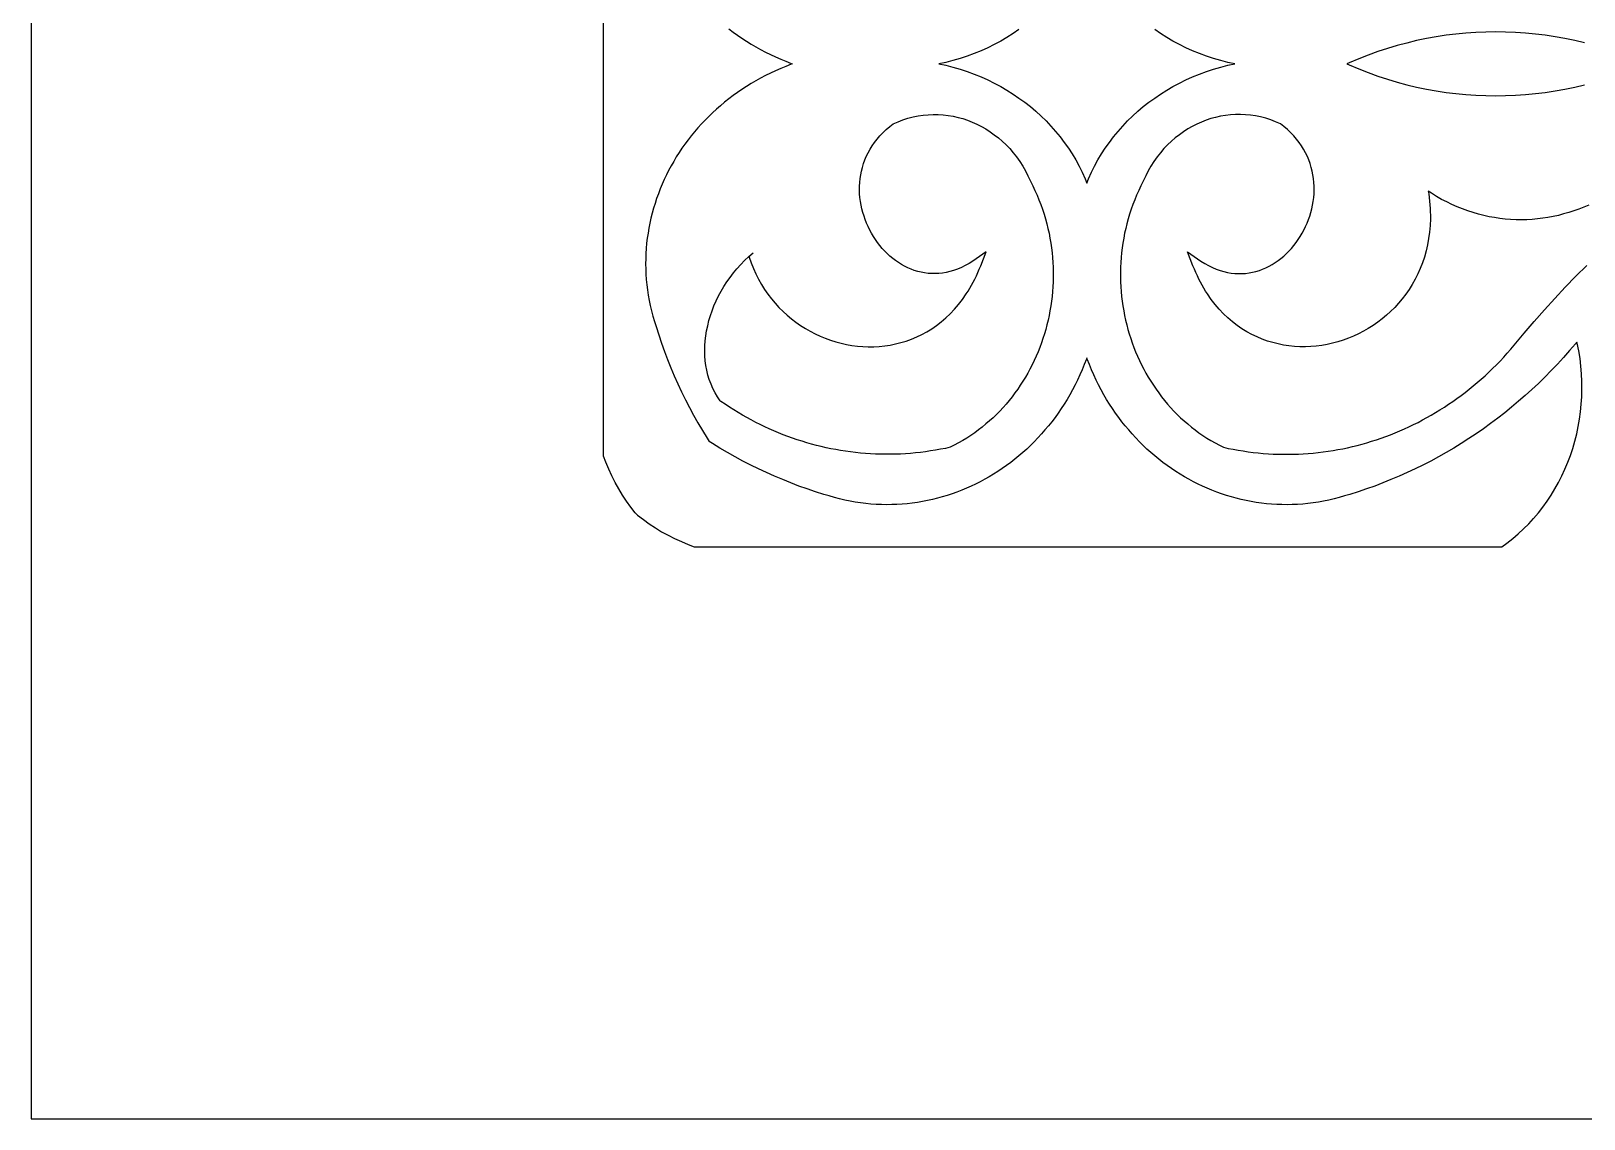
# Model space of a CAD drawing. Extents: x -492 to 492, y -420 to 420.
# Drawn here: x -492.5 to -356.9, y -420 to -324.9 of the extents above; entities that cross this region are included whole.
import ezdxf

# ---------------------------------------------------------------- set-up
doc = ezdxf.new("R2010")
doc.units = 0
doc.layers.add('LAYER_1', color=18, linetype='CONTINUOUS')

msp = doc.modelspace()

# ---------------------------------------------------------------- linework, layer by layer
at = {"layer": 'LAYER_1'}
msp.add_lwpolyline([(-492.5, -420), (492.5, -420), (492.5, 420), (-492.5, 420)], close=True, dxfattribs=at)
for points in [[(-442.5, -362.09), (-442.5, -327.8), (-442.5, -291.55)], [(-431.57, -324.73), (-431.2, -325.02), (-430.82, -325.29), (-430.43, -325.56), (-430.03, -325.82), (-429.62, -326.07), (-429.21, -326.31), (-428.79, -326.55), (-428.36, -326.77), (-427.93, -326.99), (-427.48, -327.19), (-427.03, -327.39), (-426.58, -327.58), (-426.11, -327.76), (-426, -327.8), (-426.11, -327.84), (-426.58, -328.02), (-427.03, -328.21), (-427.48, -328.41), (-427.93, -328.61), (-428.36, -328.83), (-428.79, -329.05), (-429.21, -329.29), (-429.62, -329.53), (-430.03, -329.78), (-430.43, -330.04), (-430.82, -330.31), (-431.2, -330.58), (-431.57, -330.87), (-431.94, -331.16), (-432.29, -331.46), (-432.64, -331.76), (-432.99, -332.07), (-433.32, -332.39), (-433.64, -332.72), (-433.96, -333.05), (-434.26, -333.39), (-434.56, -333.74), (-434.85, -334.09), (-435.13, -334.45), (-435.4, -334.81), (-435.66, -335.18), (-435.91, -335.56), (-436.15, -335.94), (-436.38, -336.32), (-436.6, -336.71), (-436.82, -337.11), (-437.02, -337.51), (-437.21, -337.91), (-437.39, -338.32), (-437.56, -338.73), (-437.72, -339.15), (-437.87, -339.57), (-438.01, -339.99), (-438.14, -340.42), (-438.26, -340.85), (-438.37, -341.28), (-438.47, -341.72), (-438.55, -342.15), (-438.62, -342.59), (-438.69, -343.04), (-438.74, -343.48), (-438.78, -343.93), (-438.81, -344.38), (-438.82, -344.83), (-438.83, -345.28), (-438.82, -345.74), (-438.8, -346.19), (-438.77, -346.65), (-438.72, -347.1), (-438.67, -347.56), (-438.6, -348.02), (-438.52, -348.48), (-438.42, -348.93), (-438.32, -349.39), (-438.2, -349.85), (-438.06, -350.31), (-437.92, -350.76), (-437.69, -351.49), (-437.45, -352.21), (-437.19, -352.94), (-436.92, -353.65), (-436.63, -354.36), (-436.34, -355.07), (-436.02, -355.77), (-435.7, -356.47), (-435.36, -357.15), (-435.01, -357.84), (-434.64, -358.51), (-434.26, -359.18), (-433.87, -359.85), (-433.47, -360.5), (-433.29, -360.79)], [(-406.23, -324.81), (-406.74, -325.16), (-407.28, -325.5), (-407.82, -325.82), (-408.38, -326.11), (-408.95, -326.4), (-409.54, -326.66), (-410.13, -326.9), (-410.74, -327.12), (-411.36, -327.33), (-411.99, -327.51), (-412.62, -327.67), (-413.22, -327.8), (-412.62, -327.93), (-411.99, -328.09), (-411.36, -328.27), (-410.74, -328.48), (-410.13, -328.7), (-409.54, -328.94), (-408.95, -329.2), (-408.38, -329.49), (-407.82, -329.78), (-407.28, -330.1), (-406.74, -330.44), (-406.23, -330.79), (-405.72, -331.16), (-405.23, -331.54), (-404.76, -331.94), (-404.3, -332.36), (-403.86, -332.79), (-403.43, -333.24), (-403.03, -333.7), (-402.64, -334.17), (-402.27, -334.66), (-401.91, -335.16), (-401.58, -335.67), (-401.27, -336.2), (-400.97, -336.74), (-400.7, -337.28), (-400.45, -337.84), (-400.3, -338.22), (-400.15, -337.84), (-399.9, -337.28), (-399.63, -336.74), (-399.33, -336.2), (-399.02, -335.67), (-398.69, -335.16), (-398.33, -334.66), (-397.96, -334.17), (-397.57, -333.7), (-397.17, -333.24), (-396.74, -332.79), (-396.3, -332.36), (-395.84, -331.94), (-395.37, -331.54), (-394.88, -331.16), (-394.37, -330.79), (-393.86, -330.44), (-393.32, -330.1), (-392.78, -329.78), (-392.22, -329.49), (-391.65, -329.2), (-391.06, -328.94), (-390.47, -328.7), (-389.86, -328.48), (-389.24, -328.27), (-388.61, -328.09), (-387.98, -327.93), (-387.38, -327.8), (-387.98, -327.67), (-388.61, -327.51), (-389.24, -327.33), (-389.86, -327.12), (-390.47, -326.9), (-391.06, -326.66), (-391.65, -326.4), (-392.22, -326.11), (-392.78, -325.82), (-393.32, -325.5), (-393.86, -325.16), (-394.37, -324.81)], [(-356.84, -325.97), (-357.69, -325.77), (-358.55, -325.59), (-359.41, -325.44), (-360.27, -325.3), (-361.13, -325.2), (-362, -325.11), (-362.87, -325.05), (-363.73, -325.02), (-364.6, -325.01), (-365.47, -325.02), (-366.34, -325.05), (-367.2, -325.11), (-368.07, -325.2), (-368.93, -325.3), (-369.79, -325.44), (-370.65, -325.59), (-371.51, -325.77), (-372.36, -325.98), (-373.21, -326.2), (-374.05, -326.45), (-374.89, -326.73), (-375.73, -327.03), (-376.56, -327.35), (-377.38, -327.7), (-377.6, -327.8), (-377.38, -327.9), (-376.56, -328.25), (-375.73, -328.57), (-374.89, -328.87), (-374.05, -329.15), (-373.21, -329.4), (-372.36, -329.62), (-371.51, -329.83), (-370.65, -330.01), (-369.79, -330.16), (-368.93, -330.3), (-368.07, -330.4), (-367.2, -330.49), (-366.34, -330.55), (-365.47, -330.58), (-364.6, -330.59), (-363.73, -330.58), (-362.87, -330.55), (-362, -330.49), (-361.13, -330.4), (-360.27, -330.3), (-359.41, -330.16), (-358.55, -330.01), (-357.69, -329.83), (-356.84, -329.63)], [(-429.8, -344.61), (-429.78, -344.68), (-429.61, -345.19), (-429.41, -345.68), (-429.2, -346.16), (-428.97, -346.63), (-428.71, -347.08), (-428.44, -347.51), (-428.15, -347.93), (-427.85, -348.33), (-427.53, -348.72), (-427.19, -349.08), (-426.83, -349.43), (-426.47, -349.77), (-426.09, -350.08), (-425.7, -350.38), (-425.3, -350.66), (-424.88, -350.92), (-424.46, -351.17), (-424.03, -351.39), (-423.59, -351.59), (-423.14, -351.78), (-422.69, -351.94), (-422.23, -352.09), (-421.76, -352.21), (-421.29, -352.32), (-420.82, -352.4), (-420.34, -352.46), (-419.87, -352.5), (-419.39, -352.52), (-418.91, -352.52), (-418.43, -352.49), (-417.95, -352.44), (-417.48, -352.37), (-417, -352.28), (-416.53, -352.16), (-416.07, -352.02), (-415.61, -351.85), (-415.16, -351.66), (-414.71, -351.45), (-414.28, -351.21), (-413.85, -350.95), (-413.43, -350.66), (-413.02, -350.34), (-412.62, -350), (-412.24, -349.64), (-411.86, -349.24), (-411.5, -348.83), (-411.16, -348.38), (-410.83, -347.91), (-410.67, -347.66), (-410.52, -347.41), (-410.37, -347.15), (-410.22, -346.88), (-410.08, -346.61), (-409.95, -346.33), (-409.81, -346.04), (-409.69, -345.75), (-409.56, -345.45), (-409.1, -344.24), (-410.25, -345.03), (-410.59, -345.25), (-410.92, -345.43), (-411.26, -345.6), (-411.6, -345.74), (-411.93, -345.86), (-412.26, -345.95), (-412.58, -346.03), (-412.91, -346.08), (-413.23, -346.12), (-413.55, -346.13), (-413.86, -346.13), (-414.17, -346.11), (-414.48, -346.07), (-414.78, -346.01), (-415.07, -345.94), (-415.37, -345.85), (-415.65, -345.74), (-415.93, -345.62), (-416.21, -345.48), (-416.48, -345.33), (-416.74, -345.17), (-417, -344.99), (-417.25, -344.8), (-417.49, -344.6), (-417.72, -344.39), (-417.95, -344.16), (-418.16, -343.93), (-418.37, -343.68), (-418.57, -343.42), (-418.75, -343.16), (-418.93, -342.89), (-419.1, -342.61), (-419.25, -342.32), (-419.4, -342.02), (-419.53, -341.72), (-419.65, -341.41), (-419.76, -341.1), (-419.86, -340.79), (-419.94, -340.47), (-420.01, -340.14), (-420.07, -339.82), (-420.11, -339.49), (-420.14, -339.16), (-420.15, -338.83), (-420.15, -338.5), (-420.13, -338.16), (-420.1, -337.83), (-420.05, -337.5), (-419.98, -337.17), (-419.9, -336.85), (-419.8, -336.52), (-419.69, -336.2), (-419.56, -335.89), (-419.4, -335.57), (-419.23, -335.27), (-419.05, -334.96), (-418.84, -334.66), (-418.61, -334.37), (-418.37, -334.09), (-418.1, -333.81), (-417.81, -333.54), (-417.5, -333.27), (-417.2, -333.04), (-416.79, -332.86), (-416.36, -332.7), (-415.92, -332.56), (-415.48, -332.44), (-415.04, -332.35), (-414.6, -332.29), (-414.15, -332.25), (-413.71, -332.23), (-413.27, -332.23), (-412.84, -332.26), (-412.4, -332.31), (-411.97, -332.38), (-411.55, -332.48), (-411.12, -332.59), (-410.71, -332.73), (-410.3, -332.89), (-409.9, -333.07), (-409.5, -333.27), (-409.12, -333.49), (-408.74, -333.73), (-408.38, -333.99), (-408.02, -334.26), (-407.68, -334.56), (-407.35, -334.88), (-407.03, -335.21), (-406.72, -335.57), (-406.43, -335.94), (-406.16, -336.33), (-405.9, -336.73), (-405.66, -337.15), (-405.44, -337.59), (-405.23, -338.06), (-405.02, -338.47), (-404.83, -338.87), (-404.65, -339.28), (-404.48, -339.69), (-404.32, -340.1), (-404.18, -340.51), (-404.04, -340.93), (-403.91, -341.35), (-403.8, -341.77), (-403.7, -342.19), (-403.6, -342.61), (-403.52, -343.03), (-403.45, -343.46), (-403.39, -343.88), (-403.34, -344.31), (-403.3, -344.73), (-403.27, -345.16), (-403.25, -345.58), (-403.24, -346.01), (-403.24, -346.43), (-403.25, -346.85), (-403.27, -347.28), (-403.3, -347.7), (-403.34, -348.12), (-403.39, -348.54), (-403.45, -348.95), (-403.52, -349.37), (-403.6, -349.78), (-403.69, -350.19), (-403.78, -350.6), (-403.89, -351), (-404.01, -351.4), (-404.13, -351.8), (-404.27, -352.19), (-404.41, -352.58), (-404.56, -352.97), (-404.73, -353.35), (-404.9, -353.73), (-405.08, -354.1), (-405.27, -354.47), (-405.46, -354.83), (-405.67, -355.19), (-405.88, -355.54), (-406.11, -355.89), (-406.34, -356.23), (-406.58, -356.56), (-406.83, -356.89), (-407.08, -357.22), (-407.35, -357.53), (-407.62, -357.84), (-407.9, -358.14), (-408.19, -358.44), (-408.49, -358.72), (-408.79, -359), (-409.11, -359.27), (-409.43, -359.54), (-409.76, -359.79), (-410.09, -360.04), (-410.43, -360.27), (-410.79, -360.5), (-411.14, -360.72), (-411.51, -360.93), (-411.88, -361.13), (-412.23, -361.31), (-412.64, -361.4), (-413.07, -361.48), (-413.51, -361.56), (-413.95, -361.63), (-414.39, -361.7), (-414.83, -361.75), (-415.27, -361.8), (-415.71, -361.84), (-416.15, -361.87), (-416.58, -361.9), (-417.02, -361.91), (-417.46, -361.92), (-417.9, -361.92), (-418.33, -361.92), (-418.77, -361.9), (-419.2, -361.88), (-419.64, -361.85), (-420.07, -361.81), (-420.5, -361.77), (-420.94, -361.71), (-421.37, -361.65), (-421.8, -361.59), (-422.22, -361.51), (-422.65, -361.43), (-423.07, -361.34), (-423.5, -361.24), (-423.92, -361.14), (-424.34, -361.03), (-424.76, -360.91), (-425.17, -360.78), (-425.59, -360.65), (-426, -360.51), (-426.41, -360.36), (-426.82, -360.21), (-427.23, -360.04), (-427.63, -359.87), (-428.03, -359.7), (-428.43, -359.51), (-428.82, -359.32), (-429.22, -359.13), (-429.61, -358.92), (-430, -358.71), (-430.38, -358.49), (-430.76, -358.27), (-431.14, -358.04), (-431.52, -357.8), (-431.89, -357.55), (-432.26, -357.3), (-432.32, -357.26)], [(-356.47, -340.14), (-356.9, -340.32), (-357.33, -340.49), (-357.77, -340.65), (-358.22, -340.79), (-358.67, -340.92), (-359.12, -341.04), (-359.57, -341.14), (-360.03, -341.22), (-360.49, -341.29), (-360.95, -341.35), (-361.42, -341.39), (-361.88, -341.42), (-362.35, -341.43), (-362.82, -341.42), (-363.29, -341.4), (-363.76, -341.36), (-364.23, -341.31), (-364.7, -341.24), (-365.17, -341.16), (-365.64, -341.06), (-366.11, -340.94), (-366.57, -340.8), (-367.04, -340.65), (-367.5, -340.48), (-367.96, -340.3), (-368.42, -340.09), (-368.87, -339.87), (-369.32, -339.64), (-369.77, -339.38), (-370.21, -339.11), (-370.48, -338.93), (-370.44, -339.17), (-370.4, -339.49), (-370.37, -339.81), (-370.34, -340.12), (-370.32, -340.43), (-370.31, -340.73), (-370.3, -341.03), (-370.3, -341.34), (-370.33, -341.92), (-370.38, -342.5), (-370.45, -343.07), (-370.55, -343.62), (-370.67, -344.15), (-370.82, -344.68), (-370.99, -345.19), (-371.19, -345.68), (-371.4, -346.16), (-371.63, -346.63), (-371.89, -347.08), (-372.16, -347.51), (-372.45, -347.93), (-372.75, -348.33), (-373.08, -348.72), (-373.41, -349.08), (-373.77, -349.43), (-374.13, -349.77), (-374.51, -350.08), (-374.9, -350.38), (-375.3, -350.66), (-375.72, -350.92), (-376.14, -351.17), (-376.57, -351.39), (-377.01, -351.59), (-377.46, -351.78), (-377.91, -351.94), (-378.37, -352.09), (-378.84, -352.21), (-379.31, -352.32), (-379.78, -352.4), (-380.26, -352.46), (-380.73, -352.5), (-381.21, -352.52), (-381.69, -352.52), (-382.17, -352.49), (-382.65, -352.44), (-383.12, -352.37), (-383.6, -352.28), (-384.07, -352.16), (-384.53, -352.02), (-384.99, -351.85), (-385.44, -351.66), (-385.89, -351.45), (-386.32, -351.21), (-386.75, -350.95), (-387.17, -350.66), (-387.58, -350.34), (-387.98, -350), (-388.36, -349.64), (-388.74, -349.24), (-389.1, -348.83), (-389.44, -348.38), (-389.77, -347.91), (-389.93, -347.66), (-390.08, -347.41), (-390.23, -347.15), (-390.38, -346.88), (-390.52, -346.61), (-390.65, -346.33), (-390.79, -346.04), (-390.91, -345.75), (-391.04, -345.45), (-391.5, -344.24), (-390.35, -345.03), (-390.01, -345.25), (-389.68, -345.43), (-389.34, -345.6), (-389, -345.74), (-388.67, -345.86), (-388.34, -345.95), (-388.02, -346.03), (-387.69, -346.08), (-387.37, -346.12), (-387.05, -346.13), (-386.74, -346.13), (-386.43, -346.11), (-386.12, -346.07), (-385.82, -346.01), (-385.53, -345.94), (-385.23, -345.85), (-384.95, -345.74), (-384.67, -345.62), (-384.39, -345.48), (-384.12, -345.33), (-383.86, -345.17), (-383.6, -344.99), (-383.35, -344.8), (-383.11, -344.6), (-382.88, -344.39), (-382.65, -344.16), (-382.44, -343.93), (-382.23, -343.68), (-382.03, -343.42), (-381.85, -343.16), (-381.67, -342.89), (-381.5, -342.61), (-381.35, -342.32), (-381.2, -342.02), (-381.07, -341.72), (-380.95, -341.41), (-380.84, -341.1), (-380.74, -340.79), (-380.66, -340.47), (-380.59, -340.14), (-380.53, -339.82), (-380.49, -339.49), (-380.46, -339.16), (-380.45, -338.83), (-380.45, -338.5), (-380.47, -338.16), (-380.5, -337.83), (-380.55, -337.5), (-380.62, -337.17), (-380.7, -336.85), (-380.8, -336.52), (-380.91, -336.2), (-381.04, -335.89), (-381.2, -335.57), (-381.37, -335.27), (-381.55, -334.96), (-381.76, -334.66), (-381.99, -334.37), (-382.23, -334.09), (-382.5, -333.81), (-382.79, -333.54), (-383.1, -333.27), (-383.4, -333.04), (-383.81, -332.86), (-384.24, -332.7), (-384.68, -332.56), (-385.12, -332.44), (-385.56, -332.35), (-386, -332.29), (-386.45, -332.25), (-386.89, -332.23), (-387.33, -332.23), (-387.76, -332.26), (-388.2, -332.31), (-388.63, -332.38), (-389.05, -332.48), (-389.48, -332.59), (-389.89, -332.73), (-390.3, -332.89), (-390.7, -333.07), (-391.1, -333.27), (-391.48, -333.49), (-391.86, -333.73), (-392.22, -333.99), (-392.58, -334.26), (-392.92, -334.56), (-393.25, -334.88), (-393.57, -335.21), (-393.88, -335.57), (-394.17, -335.94), (-394.44, -336.33), (-394.7, -336.73), (-394.94, -337.15), (-395.16, -337.59), (-395.37, -338.06), (-395.58, -338.47), (-395.77, -338.87), (-395.95, -339.28), (-396.12, -339.69), (-396.28, -340.1), (-396.42, -340.51), (-396.56, -340.93), (-396.69, -341.35), (-396.8, -341.77), (-396.9, -342.19), (-397, -342.61), (-397.08, -343.03), (-397.15, -343.46), (-397.21, -343.88), (-397.26, -344.31), (-397.3, -344.73), (-397.33, -345.16), (-397.35, -345.58), (-397.36, -346.01), (-397.36, -346.43), (-397.35, -346.85), (-397.33, -347.28), (-397.3, -347.7), (-397.26, -348.12), (-397.21, -348.54), (-397.15, -348.95), (-397.08, -349.37), (-397, -349.78), (-396.91, -350.19), (-396.82, -350.6), (-396.71, -351), (-396.59, -351.4), (-396.47, -351.8), (-396.33, -352.19), (-396.19, -352.58), (-396.04, -352.97), (-395.87, -353.35), (-395.7, -353.73), (-395.52, -354.1), (-395.33, -354.47), (-395.14, -354.83), (-394.93, -355.19), (-394.72, -355.54), (-394.49, -355.89), (-394.26, -356.23), (-394.02, -356.56), (-393.77, -356.89), (-393.52, -357.22), (-393.25, -357.53), (-392.98, -357.84), (-392.7, -358.14), (-392.41, -358.44), (-392.11, -358.72), (-391.81, -359), (-391.49, -359.27), (-391.17, -359.54), (-390.84, -359.79), (-390.51, -360.04), (-390.17, -360.27), (-389.81, -360.5), (-389.46, -360.72), (-389.09, -360.93), (-388.72, -361.13), (-388.37, -361.31), (-387.96, -361.4), (-387.53, -361.48), (-387.09, -361.56), (-386.65, -361.63), (-386.21, -361.7), (-385.77, -361.75), (-385.33, -361.8), (-384.89, -361.84), (-384.45, -361.87), (-384.02, -361.9), (-383.58, -361.91), (-383.14, -361.92), (-382.7, -361.92), (-382.27, -361.92), (-381.83, -361.9), (-381.4, -361.88), (-380.96, -361.85), (-380.53, -361.81), (-380.1, -361.77), (-379.66, -361.71), (-379.23, -361.65), (-378.8, -361.59), (-378.38, -361.51), (-377.95, -361.43), (-377.53, -361.34), (-377.1, -361.24), (-376.68, -361.14), (-376.26, -361.03), (-375.84, -360.91), (-375.43, -360.78), (-375.01, -360.65), (-374.6, -360.51), (-374.19, -360.36), (-373.78, -360.21), (-373.37, -360.04), (-372.97, -359.87), (-372.57, -359.7), (-372.17, -359.51), (-371.78, -359.32), (-371.38, -359.13), (-370.99, -358.92), (-370.6, -358.71), (-370.22, -358.49), (-369.84, -358.27), (-369.46, -358.04), (-369.08, -357.8), (-368.71, -357.55), (-368.34, -357.3), (-367.98, -357.04), (-367.62, -356.78), (-367.26, -356.51), (-366.9, -356.23), (-366.55, -355.94), (-366.21, -355.65), (-365.86, -355.35), (-365.52, -355.05), (-365.19, -354.74), (-364.86, -354.42), (-364.53, -354.1), (-364.21, -353.77), (-363.89, -353.43), (-363.58, -353.09), (-363.27, -352.74), (-362.97, -352.38), (-362.11, -351.34), (-361.23, -350.31), (-360.34, -349.3), (-359.44, -348.3), (-358.52, -347.32), (-357.59, -346.36), (-356.64, -345.41)], [(-432.31, -357.26), (-432.55, -356.91), (-432.77, -356.55), (-432.96, -356.17), (-433.12, -355.78), (-433.27, -355.39), (-433.39, -354.99), (-433.49, -354.58), (-433.56, -354.16), (-433.62, -353.74), (-433.65, -353.31), (-433.67, -352.88), (-433.66, -352.44), (-433.63, -352), (-433.58, -351.56), (-433.51, -351.12), (-433.41, -350.68), (-433.3, -350.24), (-433.17, -349.8), (-433.02, -349.37), (-432.86, -348.94), (-432.67, -348.51), (-432.46, -348.08), (-432.24, -347.67), (-432, -347.26), (-431.74, -346.85), (-431.46, -346.46), (-431.17, -346.07), (-430.86, -345.7), (-430.53, -345.33), (-430.19, -344.98), (-429.83, -344.64), (-429.45, -344.31)], [(-434.59, -370), (-400.3, -370), (-364.05, -370), (-363.61, -369.68), (-363.11, -369.28), (-362.62, -368.87), (-362.16, -368.44), (-361.71, -367.99), (-361.28, -367.52), (-360.87, -367.03), (-360.48, -366.53), (-360.11, -366.01), (-359.75, -365.48), (-359.42, -364.93), (-359.11, -364.37), (-358.82, -363.8), (-358.55, -363.21), (-358.3, -362.62), (-358.07, -362.01), (-357.87, -361.4), (-357.69, -360.77), (-357.52, -360.14), (-357.39, -359.5), (-357.27, -358.86), (-357.18, -358.21), (-357.12, -357.55), (-357.07, -356.89), (-357.06, -356.22), (-357.06, -355.55), (-357.09, -354.88), (-357.15, -354.21), (-357.23, -353.54), (-357.34, -352.87), (-357.48, -352.2), (-357.5, -352.11), (-357.62, -352.26), (-358.14, -352.86), (-358.67, -353.45), (-359.2, -354.04), (-359.75, -354.61), (-360.3, -355.17), (-360.87, -355.72), (-361.44, -356.25), (-362.02, -356.78), (-362.61, -357.29), (-363.21, -357.8), (-363.81, -358.29), (-364.42, -358.76), (-365.04, -359.23), (-365.67, -359.68), (-366.31, -360.12), (-366.95, -360.55), (-367.6, -360.97), (-368.25, -361.37), (-368.92, -361.76), (-369.59, -362.14), (-370.26, -362.51), (-370.95, -362.86), (-371.63, -363.2), (-372.33, -363.52), (-373.03, -363.84), (-373.74, -364.13), (-374.45, -364.42), (-375.16, -364.69), (-375.89, -364.95), (-376.61, -365.19), (-377.34, -365.42), (-377.79, -365.56), (-378.25, -365.7), (-378.71, -365.82), (-379.17, -365.92), (-379.62, -366.02), (-380.08, -366.1), (-380.54, -366.17), (-381, -366.22), (-381.45, -366.27), (-381.91, -366.3), (-382.36, -366.32), (-382.82, -366.33), (-383.27, -366.32), (-383.72, -366.31), (-384.17, -366.28), (-384.62, -366.24), (-385.06, -366.19), (-385.51, -366.12), (-385.95, -366.05), (-386.38, -365.97), (-386.82, -365.87), (-387.25, -365.76), (-387.68, -365.64), (-388.11, -365.51), (-388.53, -365.37), (-388.95, -365.22), (-389.37, -365.06), (-389.78, -364.89), (-390.19, -364.71), (-390.59, -364.52), (-390.99, -364.32), (-391.39, -364.1), (-391.78, -363.88), (-392.16, -363.65), (-392.54, -363.41), (-392.92, -363.16), (-393.29, -362.9), (-393.65, -362.63), (-394.01, -362.35), (-394.36, -362.06), (-394.71, -361.76), (-395.05, -361.46), (-395.38, -361.14), (-395.71, -360.82), (-396.03, -360.49), (-396.34, -360.14), (-396.64, -359.79), (-396.94, -359.44), (-397.23, -359.07), (-397.52, -358.7), (-397.79, -358.32), (-398.06, -357.93), (-398.32, -357.53), (-398.57, -357.12), (-398.81, -356.71), (-399.05, -356.29), (-399.27, -355.86), (-399.49, -355.43), (-399.69, -354.98), (-399.89, -354.53), (-400.08, -354.08), (-400.26, -353.61), (-400.3, -353.5), (-400.34, -353.61), (-400.52, -354.08), (-400.71, -354.53), (-400.91, -354.98), (-401.11, -355.43), (-401.33, -355.86), (-401.55, -356.29), (-401.79, -356.71), (-402.03, -357.12), (-402.28, -357.53), (-402.54, -357.93), (-402.81, -358.32), (-403.08, -358.7), (-403.37, -359.07), (-403.66, -359.44), (-403.96, -359.79), (-404.26, -360.14), (-404.57, -360.49), (-404.89, -360.82), (-405.22, -361.14), (-405.55, -361.46), (-405.89, -361.76), (-406.24, -362.06), (-406.59, -362.35), (-406.95, -362.63), (-407.31, -362.9), (-407.68, -363.16), (-408.06, -363.41), (-408.44, -363.65), (-408.82, -363.88), (-409.21, -364.1), (-409.61, -364.32), (-410.01, -364.52), (-410.41, -364.71), (-410.82, -364.89), (-411.23, -365.06), (-411.65, -365.22), (-412.07, -365.37), (-412.49, -365.51), (-412.92, -365.64), (-413.35, -365.76), (-413.78, -365.87), (-414.22, -365.97), (-414.65, -366.05), (-415.09, -366.12), (-415.54, -366.19), (-415.98, -366.24), (-416.43, -366.28), (-416.88, -366.31), (-417.33, -366.32), (-417.78, -366.33), (-418.24, -366.32), (-418.69, -366.3), (-419.15, -366.27), (-419.6, -366.22), (-420.06, -366.17), (-420.52, -366.1), (-420.98, -366.02), (-421.43, -365.92), (-421.89, -365.82), (-422.35, -365.7), (-422.81, -365.56), (-423.26, -365.42), (-423.99, -365.19), (-424.71, -364.95), (-425.44, -364.69), (-426.15, -364.42), (-426.86, -364.13), (-427.57, -363.84), (-428.27, -363.52), (-428.97, -363.2), (-429.65, -362.86), (-430.34, -362.51), (-431.01, -362.14), (-431.68, -361.76), (-432.35, -361.37), (-433, -360.97), (-433.29, -360.79)], [(-439.64, -367.14), (-439.73, -367.03), (-440.12, -366.53), (-440.49, -366.01), (-440.85, -365.48), (-441.18, -364.93), (-441.49, -364.37), (-441.78, -363.8), (-442.05, -363.21), (-442.3, -362.62), (-442.5, -362.09)], [(-439.64, -367.14), (-439.53, -367.23), (-439.03, -367.62), (-438.51, -367.99), (-437.98, -368.35), (-437.43, -368.68), (-436.87, -368.99), (-436.3, -369.28), (-435.71, -369.55), (-435.12, -369.8), (-434.59, -370)]]:
    msp.add_lwpolyline(points, dxfattribs=at)

doc.saveas('drawing.dxf')
